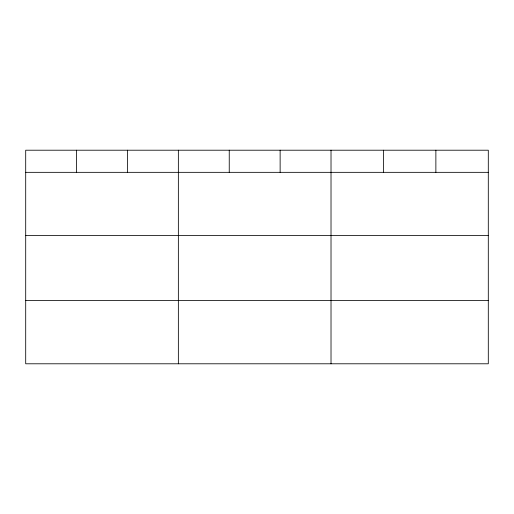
<?xml version="1.0" encoding="UTF-8"?>
<svg xmlns="http://www.w3.org/2000/svg" width="514" height="514" viewBox="0 0 514 514"><rect width="100%" height="100%" fill="white"/><g stroke="black" fill="none" stroke-linecap="round" stroke-linejoin="round"><path stroke-width="0.77" d="M488.3 235.515L488.3 150.21L25.7 150.21L25.7 363.79L488.3 363.79L488.3 235.515L25.7 235.515M25.7 172.338L488.3 172.338M25.7 300.613L488.3 300.613M435.872 150.21L435.872 172.338M383.444 150.21L383.444 172.338M331.016 150.21L331.016 363.79M280.13 150.21L280.13 172.338M229.244 150.21L229.244 172.338M178.358 150.21L178.358 363.79M127.472 150.21L127.472 172.338M76.586 150.21L76.586 172.338"/></g></svg>
